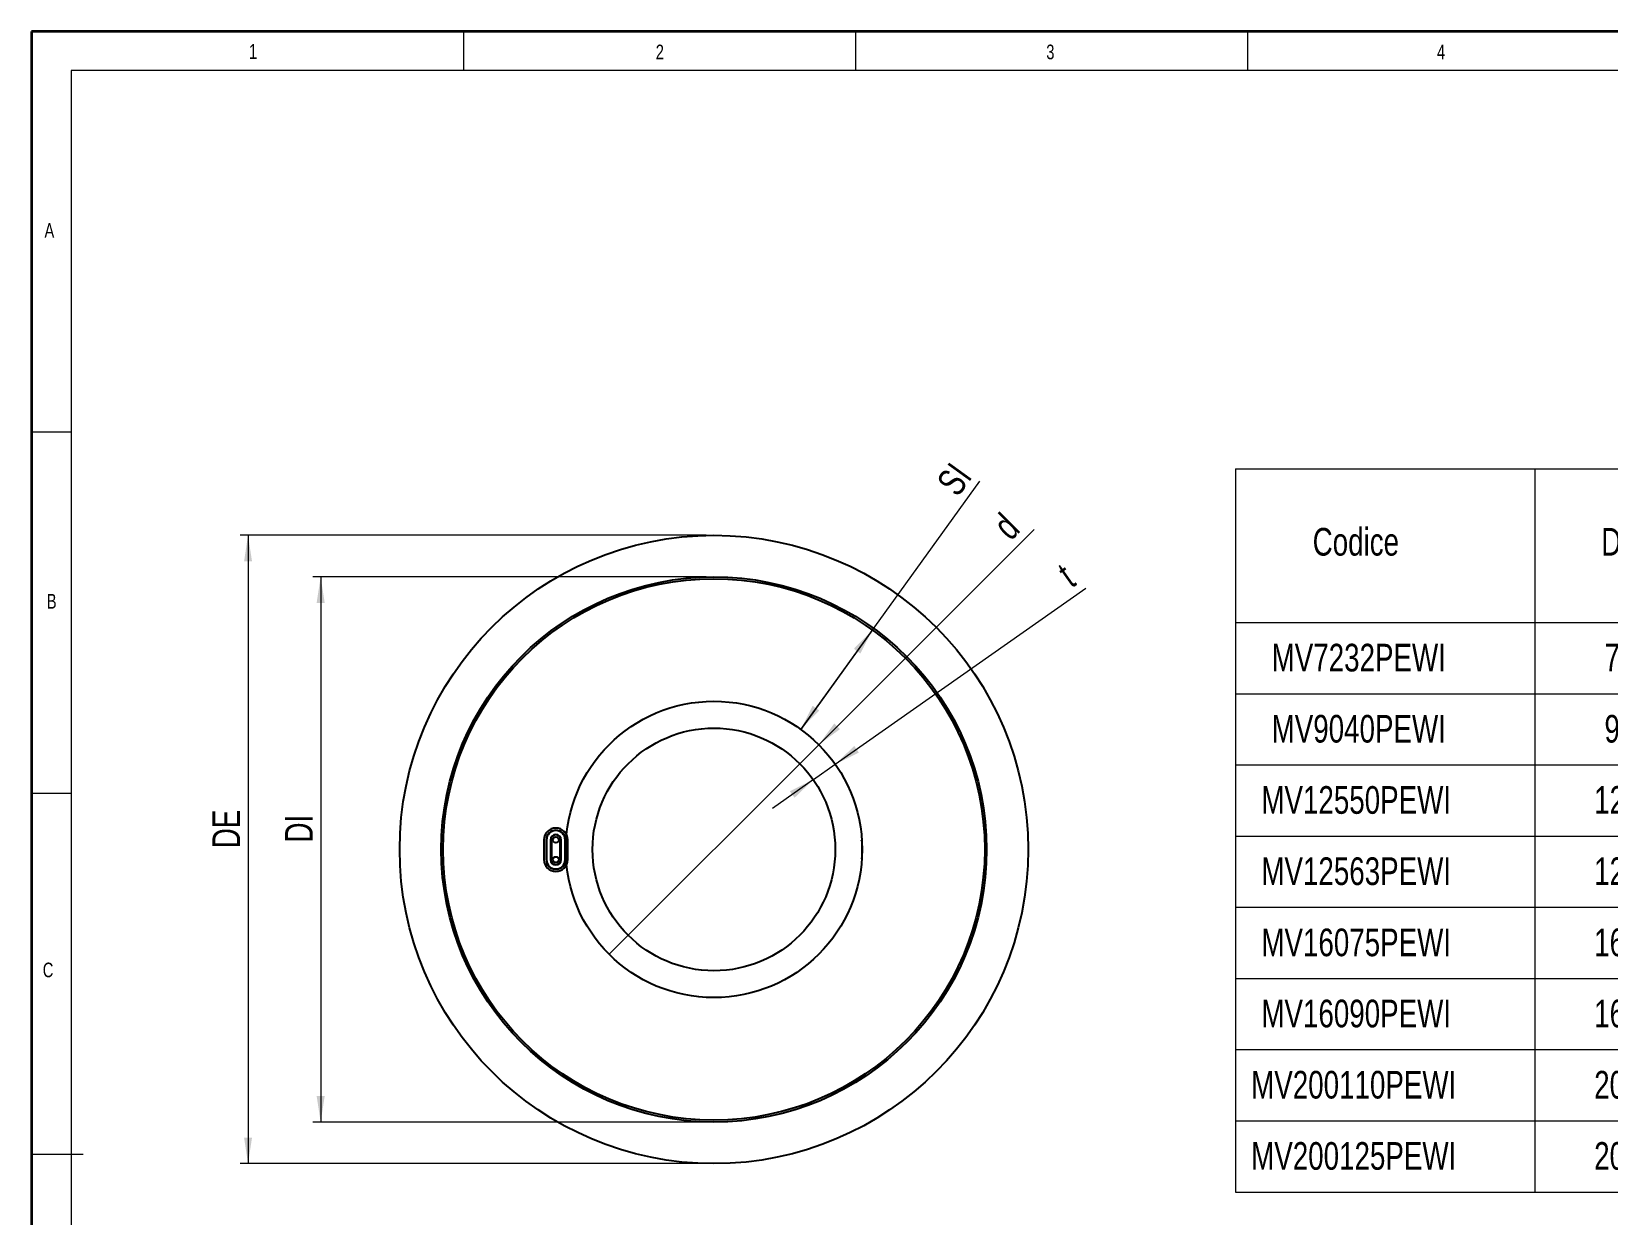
# Model space of a CAD drawing. Header units: millimetres. Extents: x 6 to 413, y 7 to 291.
# Drawn here: x 6.3 to 205.6, y 141.4 to 291.1 of the extents above; entities that cross this region are included whole.
import ezdxf

# ---------------------------------------------------------------- set-up
doc = ezdxf.new("R2010")
doc.units = ezdxf.units.MM
doc.styles.add('SLDTEXTSTYLE2', font='TXT', dxfattribs={"width": 0.75})
doc.dimstyles.new('SLDDIMSTYLE0', dxfattribs={"dimtxt": 3.5, "dimasz": 3.302, "dimexe": 0, "dimexo": 0.0625, "dimgap": 0.875, "dimtad": 1, "dimlfac": 2, "dimrnd": 1e-09, "dimzin": 12, "dimdsep": 46, "dimtxsty": 'SLDTEXTSTYLE2', "dimsah": 1, "dimcen": 0.09, "dimadec": 0, "dimazin": 3, "dimtfac": 1, "dimtofl": 0, "dimtmove": 0, "dimatfit": 3, "dimfxl": 1, "dimfrac": 2, "dimtolj": 1, "dimtzin": 12, "dimarcsym": 0})
doc.dimstyles.new('SLDDIMSTYLE1', dxfattribs={"dimtxt": 3.5, "dimasz": 3.302, "dimexe": 0, "dimexo": 0.0625, "dimgap": 0.875, "dimtad": 1, "dimlfac": 2, "dimrnd": 1e-09, "dimzin": 12, "dimdsep": 46, "dimtxsty": 'SLDTEXTSTYLE2', "dimblk1": 'NONE', "dimsah": 1, "dimcen": 0, "dimadec": 0, "dimazin": 3, "dimtfac": 1, "dimtmove": 0, "dimatfit": 3, "dimldrblk": 'NONE', "dimfxl": 1, "dimfrac": 2, "dimtolj": 1, "dimtzin": 12, "dimarcsym": 0})
doc.dimstyles.new('SLDDIMSTYLE2', dxfattribs={"dimtxt": 3.5, "dimasz": 3.302, "dimexe": 0, "dimexo": 0.0625, "dimgap": 0.875, "dimtad": 1, "dimlfac": 2, "dimrnd": 1e-09, "dimzin": 12, "dimdsep": 46, "dimtxsty": 'SLDTEXTSTYLE2', "dimsah": 1, "dimcen": 0.09, "dimadec": 0, "dimazin": 3, "dimtfac": 1, "dimtmove": 0, "dimatfit": 0, "dimfxl": 1, "dimfrac": 2, "dimtolj": 1, "dimtzin": 12, "dimarcsym": 0})

# ---------------------------------------------------------------- blocks, each defined once
blk = doc.blocks.new('SW_TABLEANNOTATION_0')
at = {"color": 0, "linetype": 'Continuous', "lineweight": 18}
for p, q in [((0, 0), (0, -19.44)), ((0, 0), (37.88, 0)), ((37.88, 0), (37.88, -19.44)), ((37.88, 0), (60.66, 0)), ((0, -19.44), (0, -28.44)), ((0, -19.44), (37.88, -19.44)), ((37.88, -19.44), (37.88, -28.44)), ((37.88, -19.44), (60.66, -19.44)), ((0, -28.44), (0, -37.45)), ((0, -28.44), (37.88, -28.44)), ((37.88, -28.44), (37.88, -37.45)), ((37.88, -28.44), (60.66, -28.44)), ((0, -37.45), (0, -46.46)), ((0, -37.45), (37.88, -37.45)), ((37.88, -37.45), (37.88, -46.46)), ((37.88, -37.45), (60.66, -37.45)), ((0, -46.46), (0, -55.47)), ((0, -46.46), (37.88, -46.46)), ((37.88, -46.46), (37.88, -55.47)), ((37.88, -46.46), (60.66, -46.46)), ((0, -55.47), (0, -64.48)), ((0, -55.47), (37.88, -55.47)), ((37.88, -55.47), (37.88, -64.48)), ((37.88, -55.47), (60.66, -55.47)), ((0, -64.48), (0, -73.48)), ((0, -64.48), (37.88, -64.48)), ((37.88, -64.48), (37.88, -73.48)), ((37.88, -64.48), (60.66, -64.48)), ((0, -73.48), (0, -82.49)), ((0, -73.48), (37.88, -73.48)), ((37.88, -73.48), (37.88, -82.49)), ((37.88, -73.48), (60.66, -73.48)), ((0, -82.49), (0, -91.5)), ((0, -82.49), (37.88, -82.49)), ((37.88, -82.49), (37.88, -91.5)), ((37.88, -82.49), (60.66, -82.49)), ((0, -91.5), (37.88, -91.5)), ((37.88, -91.5), (60.66, -91.5))]:
    blk.add_line(p, q, dxfattribs=at)
at = {"color": 0, "linetype": 'Continuous', "lineweight": 0, "char_height": 3.5, "attachment_point": 1, "style": 'SLDTEXTSTYLE2'}
for s, insert in [('Codice', (9.78, -7.47)), ('DE', (46.29, -7.47)), ('MV7232PEWI', (4.59, -22.13)), ('75', (46.69, -22.13)), ('MV9040PEWI', (4.59, -31.13)), ('90', (46.69, -31.13)), ('MV12550PEWI', (3.29, -40.14)), ('125', (45.39, -40.14)), ('MV12563PEWI', (3.29, -49.15)), ('125', (45.39, -49.15)), ('MV16075PEWI', (3.29, -58.16)), ('160', (45.39, -58.16)), ('MV16090PEWI', (3.29, -67.16)), ('160', (45.39, -67.16)), ('MV200110PEWI', (2, -76.17)), ('200', (45.39, -76.17)), ('MV200125PEWI', (2, -85.18)), ('200', (45.39, -85.18))]:
    blk.add_mtext(s, dxfattribs=dict(at, insert=insert))
blk = doc.blocks.new('_D')
at = {"color": 7, "linetype": 'Continuous', "lineweight": 0}
for p, q in [((91.6, 227.36), (32.66, 227.36)), ((33.66, 227.36), (33.66, 147.86)), ((91.6, 147.86), (32.66, 147.86))]:
    blk.add_line(p, q, dxfattribs=at)
at = {"color": 7, "linetype": 'Continuous', "lineweight": 18}
for points in [[(33.66, 227.36), (33.16, 224.06), (34.17, 224.06)], [(33.66, 147.86), (34.17, 151.16), (33.16, 151.16)]]:
    blk.add_solid(points, dxfattribs=at)
at = {"color": 7, "linetype": 'Continuous', "lineweight": 18, "insert": (29.15, 187.77), "char_height": 3.5, "attachment_point": 1, "rotation": 90, "style": 'SLDTEXTSTYLE2'}
blk.add_mtext('DE', dxfattribs=at)
blk = doc.blocks.new('_D_1')
at = {"color": 7, "linetype": 'Continuous', "lineweight": 0}
for p, q in [((91.6, 222.11), (41.85, 222.11)), ((42.85, 222.11), (42.85, 153.11)), ((91.6, 153.11), (41.85, 153.11))]:
    blk.add_line(p, q, dxfattribs=at)
at = {"color": 7, "linetype": 'Continuous', "lineweight": 18}
for points in [[(42.85, 222.11), (42.34, 218.81), (43.36, 218.81)], [(42.85, 153.11), (43.36, 156.41), (42.34, 156.41)]]:
    blk.add_solid(points, dxfattribs=at)
at = {"color": 7, "linetype": 'Continuous', "lineweight": 18, "insert": (38.34, 188.49), "char_height": 3.5, "attachment_point": 1, "rotation": 90, "style": 'SLDTEXTSTYLE2'}
blk.add_mtext('DI', dxfattribs=at)
blk = doc.blocks.new('_D_2')
at = {"color": 7, "linetype": 'Continuous', "lineweight": 0}
for p, q in [((103.57, 202.81), (126.24, 234.23)), ((112.64, 215.38), (103.57, 202.81))]:
    blk.add_line(p, q, dxfattribs=at)
at = {"color": 7, "linetype": 'Continuous', "lineweight": 18}
for points in [[(112.64, 215.38), (110.3, 213), (111.12, 212.41)], [(103.57, 202.81), (105.91, 205.19), (105.09, 205.79)]]:
    blk.add_solid(points, dxfattribs=at)
at = {"color": 7, "linetype": 'Continuous', "lineweight": 18, "insert": (120.6, 234.13), "char_height": 3.5, "attachment_point": 1, "rotation": 54.1836, "style": 'SLDTEXTSTYLE2'}
blk.add_mtext('SI', dxfattribs=at)
blk = doc.blocks.new('_D_3')
at = {"color": 7, "linetype": 'Continuous', "lineweight": 0}
for q in [(133.09, 228.1), (79.34, 174.35)]:
    blk.add_line((105.86, 200.87), q, dxfattribs=at)
at = {"color": 7, "linetype": 'Continuous', "lineweight": 18}
blk.add_solid([(105.86, 200.87), (108.55, 202.84), (107.83, 203.56)], dxfattribs=at)
at = {"color": 7, "linetype": 'Continuous', "lineweight": 18, "insert": (127.64, 229.03), "char_height": 3.5, "attachment_point": 1, "rotation": 45, "style": 'SLDTEXTSTYLE2'}
blk.add_mtext('d', dxfattribs=at)
blk = doc.blocks.new('_None')
blk = doc.blocks.new('_D_4')
at = {"color": 7, "linetype": 'Continuous', "lineweight": 0}
for p, q in [((107.94, 198.39), (139.65, 220.68)), ((105.2, 196.46), (107.94, 198.39)), ((105.2, 196.46), (100, 192.81))]:
    blk.add_line(p, q, dxfattribs=at)
at = {"color": 7, "linetype": 'Continuous', "lineweight": 18}
for points in [[(107.94, 198.39), (110.93, 199.87), (110.35, 200.7)], [(105.2, 196.46), (102.2, 194.98), (102.79, 194.15)]]:
    blk.add_solid(points, dxfattribs=at)
at = {"color": 7, "linetype": 'Continuous', "lineweight": 18, "insert": (135.77, 223.46), "char_height": 3.5, "attachment_point": 1, "rotation": 35.0946, "style": 'SLDTEXTSTYLE2'}
blk.add_mtext('t', dxfattribs=at)

msp = doc.modelspace()

# ---------------------------------------------------------------- linework, layer by layer
at = {"color": 7, "linetype": 'Continuous', "lineweight": 35}
for p, q in [((6.2734, 291.1062), (6.2734, 7.1062)), ((413.064, 291.1062), (6.2734, 291.1062))]:
    msp.add_line(p, q, dxfattribs=at)
at = {"color": 7, "linetype": 'Continuous', "lineweight": 18}
for p, q in [((60.8973, 291.1062), (60.8973, 286.1523)), ((110.4973, 291.1062), (110.4973, 286.1523)), ((160.0973, 291.1062), (160.0973, 286.1523)), ((408.1446, 286.1523), (11.2973, 286.1523)), ((11.2973, 286.1523), (11.2973, 12.1436)), ((6.2734, 240.4523), (11.2973, 240.4523)), ((6.2734, 194.7523), (11.2973, 194.7523)), ((6.2734, 149.0523), (12.8156, 149.0523))]:
    msp.add_line(p, q, dxfattribs=at)
at = {"color": 7, "linetype": 'Continuous', "lineweight": 25}
for p, q in [((71.0973, 188.822), (71.0973, 186.322)), ((71.3723, 188.822), (71.3723, 186.322)), ((71.4223, 188.822), (71.4223, 186.322)), ((71.9223, 188.822), (71.9223, 186.322)), ((72.0723, 186.6611), (72.0723, 188.4829)), ((73.1223, 188.4829), (73.1223, 186.6611)), ((73.2723, 186.322), (73.2723, 188.822)), ((73.7723, 186.322), (73.7723, 188.822)), ((73.8223, 186.322), (73.8223, 188.822)), ((74.0973, 186.322), (74.0973, 188.822))]:
    msp.add_line(p, q, dxfattribs=at)
for centre, radius in [((92.5973, 187.6098), 39.75), ((92.5973, 187.6098), 34.5), ((92.5973, 187.6098), 34.25), ((92.5973, 187.6098), 18.75), ((92.5973, 187.6098), 15.35), ((72.5973, 188.822), 0.375), ((72.5973, 186.322), 0.375)]:
    msp.add_circle(centre, radius, dxfattribs=at)
for centre, radius, start, end in [((72.5973, 188.822), 1.5, 0, 180), ((72.5973, 188.822), 1.225, 0, 180), ((72.5973, 188.822), 1.175, 0, 180), ((72.5973, 188.822), 0.675, 0, 180), ((72.5973, 188.822), 0.625, 327.14012, 212.85988), ((92.5973, 187.6098), 18.755, 176.360694, 183.639306), ((92.5973, 187.6098), 18.755, 356.360694, 3.639306), ((72.5973, 186.322), 1.5, 180, 0), ((72.5973, 186.322), 1.225, 180, 0), ((72.5973, 186.322), 1.175, 180, 0), ((72.5973, 186.322), 0.675, 180, 0), ((72.5973, 186.322), 0.625, 147.14012, 32.85988)]:
    msp.add_arc(centre, radius, start, end, dxfattribs=at)
for points, knots in [([(73.91, 188.7738), (73.9122, 188.7714), (73.9189, 188.7643), (73.9267, 188.756), (73.9318, 188.7505), (73.9321, 188.7503)], [0, 0, 0, 0, 0.32253377, 0.9698837, 1, 1, 1, 1]), ([(73.9101, 188.7683), (73.9107, 188.7678), (73.9157, 188.7624), (73.9217, 188.756), (73.9268, 188.7505), (73.9271, 188.7503)], [0, 0, 0, 0, 0.10445809, 0.96018995, 1, 1, 1, 1]), ([(111.3094, 188.8003), (111.3091, 188.7999), (111.3084, 188.7992), (111.3028, 188.7932), (111.2928, 188.7826), (111.2787, 188.7676), (111.2678, 188.756), (111.2627, 188.7505), (111.2625, 188.7503)], [0, 0, 0, 0, 0.1452319, 0.28984395, 0.48944659, 0.75882174, 0.98927858, 1, 1, 1, 1]), ([(111.2675, 188.7503), (111.2677, 188.7505), (111.2728, 188.756), (111.2837, 188.7676), (111.2978, 188.7826), (111.3078, 188.7932), (111.3134, 188.7992), (111.3141, 188.7999), (111.3144, 188.8003)], [0, 0, 0, 0, 0.01072136, 0.24118093, 0.51055699, 0.71015884, 0.85476949, 1, 1, 1, 1]), ([(111.2625, 186.4694), (111.2627, 186.4691), (111.2678, 186.4636), (111.2787, 186.4521), (111.2928, 186.4371), (111.3028, 186.4264), (111.3084, 186.4205), (111.3091, 186.4197), (111.3094, 186.4194)], [0, 0, 0, 0, 0.01072142, 0.24117826, 0.51055341, 0.71015605, 0.8547681, 1, 1, 1, 1]), ([(111.2675, 186.4694), (111.2677, 186.4691), (111.2728, 186.4636), (111.2837, 186.4521), (111.2978, 186.4371), (111.3078, 186.4264), (111.3134, 186.4205), (111.3141, 186.4197), (111.3144, 186.4194)], [0, 0, 0, 0, 0.010721358, 0.24118093, 0.510556988, 0.71015884, 0.854769494, 1, 1, 1, 1])]:
    msp.add_open_spline(points, degree=3, knots=knots, dxfattribs=at)

# ---------------------------------------------------------------- block references
at = {"color": 7, "linetype": 'Continuous', "lineweight": 0}
msp.add_blockref('SW_TABLEANNOTATION_0', (158.5546, 235.7631), dxfattribs=at)

# ---------------------------------------------------------------- texts
at = {"color": 7, "linetype": 'Continuous', "lineweight": 0, "attachment_point": 1, "style": 'SLDTEXTSTYLE2'}
for s, insert, char_height in [('1', (33.7775, 289.5294), 1.9), ('2', (85.2374, 289.4501), 1.8521), ('3', (134.6397, 289.4501), 1.8521), ('4', (184.0584, 289.4501), 1.8521), ('A', (7.9135, 266.8624), 1.8521), ('B', (8.204, 219.9411), 1.8521), ('C', (7.6941, 173.2923), 1.8521)]:
    msp.add_mtext(s, dxfattribs=dict(at, insert=insert, char_height=char_height))

# ---------------------------------------------------------------- dimensions: what is measured, and where the dimension line sits
at = {"color": 7, "linetype": 'Continuous', "lineweight": 18}
for base, p1, p2, angle, text, dimstyle, picture, middle in [((103.5696, 202.8141), (112.64, 215.383), (103.5696, 202.8141), 54.183581, 'SI', 'SLDDIMSTYLE0', '_D_2', (125.2498, 232.8563)), ((33.6633, 147.8598), (92.5973, 227.3598), (92.5973, 147.8598), 90, 'DE', 'SLDDIMSTYLE0', '_D', (33.6633, 190.7554)), ((107.9386, 198.3897), (105.1976, 196.4637), (107.9386, 198.3897), 35.094601, 't', 'SLDDIMSTYLE2', '_D_4', (139.0086, 220.2217)), ((42.8473, 153.1098), (92.5973, 222.1098), (92.5973, 153.1098), 90, 'DI', 'SLDDIMSTYLE0', '_D_1', (42.8473, 190.7554))]:
    dim = msp.add_linear_dim(base=base, p1=p1, p2=p2, angle=angle, text=text, dimstyle=dimstyle, dxfattribs=at)
    dim.commit()
    dim.dimension.update_dxf_attribs({"geometry": picture, "text_midpoint": middle, "dimtype": 160})
dim = msp.add_diameter_dim_2p(p1=(79.339, 174.3516), p2=(105.8555, 200.8681), text='d', dimstyle='SLDDIMSTYLE1', override={"dimpost": '<>'}, dxfattribs=at)
dim.commit()
dim.dimension.update_dxf_attribs({"geometry": '_D_3', "text_midpoint": (132.0045, 227.0171), "dimtype": 163})

doc.saveas('drawing.dxf')
